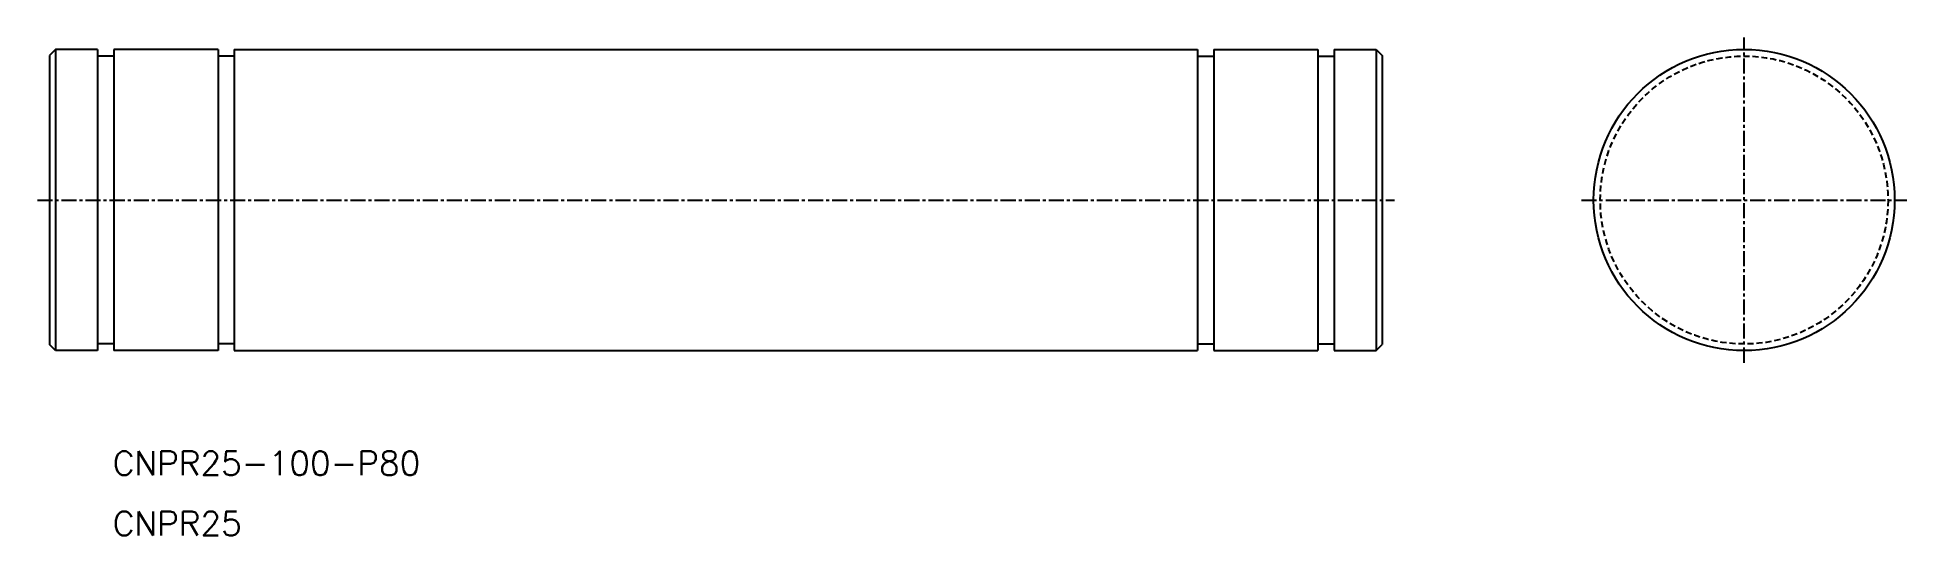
# Model space of a CAD drawing. Extents: x -19844 to -19388, y 30600 to 31989.
# Drawn here: x -19543.6 to -19388.4, y 31947.8 to 31989.2 of the extents above; entities outside this region: 1.
import ezdxf

# ---------------------------------------------------------------- set-up
doc = ezdxf.new("R2010")
doc.units = 0
doc.header["$PDMODE"] = 1
doc.linetypes.add('CENTER', pattern=[2, 1.25, -0.25, 0.25, -0.25])
doc.linetypes.add('DASHED', pattern=[0.75, 0.5, -0.25])
doc.layers.get('0').update_dxf_attribs({"linetype": 'CONTINUOUS'})
doc.layers.add('CENTER', color=1, linetype='CENTER')
doc.styles.add('MISUMI', font='txt.shx')

msp = doc.modelspace()

# ---------------------------------------------------------------- linework, layer by layer
at = {"color": 7, "linetype": 'CONTINUOUS'}
for p, q in [((-19542.1, 31988.2), (-19542.6, 31987.7)), ((-19542.6, 31987.7), (-19542.6, 31963.7)), ((-19542.1, 31988.2), (-19542.1, 31963.2)), ((-19538.6, 31988.2), (-19542.1, 31988.2)), ((-19538.6, 31988.2), (-19538.6, 31963.2)), ((-19537.25, 31987.65), (-19538.6, 31987.65)), ((-19528.6, 31988.2), (-19537.25, 31988.2)), ((-19537.25, 31988.2), (-19537.25, 31963.2)), ((-19528.6, 31988.2), (-19528.6, 31963.2)), ((-19527.25, 31987.65), (-19528.6, 31987.65)), ((-19527.25, 31988.2), (-19447.25, 31988.2)), ((-19527.25, 31988.2), (-19527.25, 31963.2)), ((-19447.25, 31988.2), (-19447.25, 31963.2)), ((-19447.25, 31987.65), (-19445.9, 31987.65)), ((-19445.9, 31988.2), (-19437.25, 31988.2)), ((-19445.9, 31988.2), (-19445.9, 31963.2)), ((-19437.25, 31988.2), (-19437.25, 31963.2)), ((-19437.25, 31987.65), (-19435.9, 31987.65)), ((-19435.9, 31988.2), (-19435.9, 31963.2)), ((-19435.9, 31988.2), (-19432.4, 31988.2)), ((-19432.4, 31988.2), (-19431.9, 31987.7)), ((-19432.4, 31988.2), (-19432.4, 31963.2)), ((-19431.9, 31987.7), (-19431.9, 31963.7)), ((-19542.1, 31963.2), (-19542.6, 31963.7)), ((-19538.6, 31963.2), (-19542.1, 31963.2)), ((-19537.25, 31963.75), (-19538.6, 31963.75)), ((-19528.6, 31963.2), (-19537.25, 31963.2)), ((-19527.25, 31963.75), (-19528.6, 31963.75)), ((-19527.25, 31963.2), (-19447.25, 31963.2)), ((-19447.25, 31963.75), (-19445.9, 31963.75)), ((-19445.9, 31963.2), (-19437.25, 31963.2)), ((-19437.25, 31963.75), (-19435.9, 31963.75)), ((-19435.9, 31963.2), (-19432.4, 31963.2)), ((-19432.4, 31963.2), (-19431.9, 31963.7))]:
    msp.add_line(p, q, dxfattribs=at)
msp.add_circle((-19401.85, 31975.7), 12.5, dxfattribs=at)
at = {"color": 3, "linetype": 'DASHED'}
msp.add_circle((-19401.85, 31975.7), 11.95, dxfattribs=at)
at = {"color": 7, "linetype": 'CONTINUOUS'}
msp.add_point((-19844.35, 30599.58), dxfattribs=at)
at = {"layer": 'CENTER', "color": 1, "linetype": 'CENTER'}
for p, q in [((-19401.85, 31962.2), (-19401.85, 31989.2)), ((-19543.6, 31975.7), (-19430.9, 31975.7)), ((-19415.35, 31975.7), (-19388.35, 31975.7))]:
    msp.add_line(p, q, dxfattribs=at)

# ---------------------------------------------------------------- texts
at = {"color": 7, "linetype": 'CONTINUOUS', "style": 'MISUMI'}
for s, p in [('CNPR25-100-P80', (-19537.34, 31952.85)), ('CNPR25', (-19537.34, 31947.85))]:
    msp.add_text(s, height=2, dxfattribs=at).set_placement(p)

doc.saveas('drawing.dxf')
